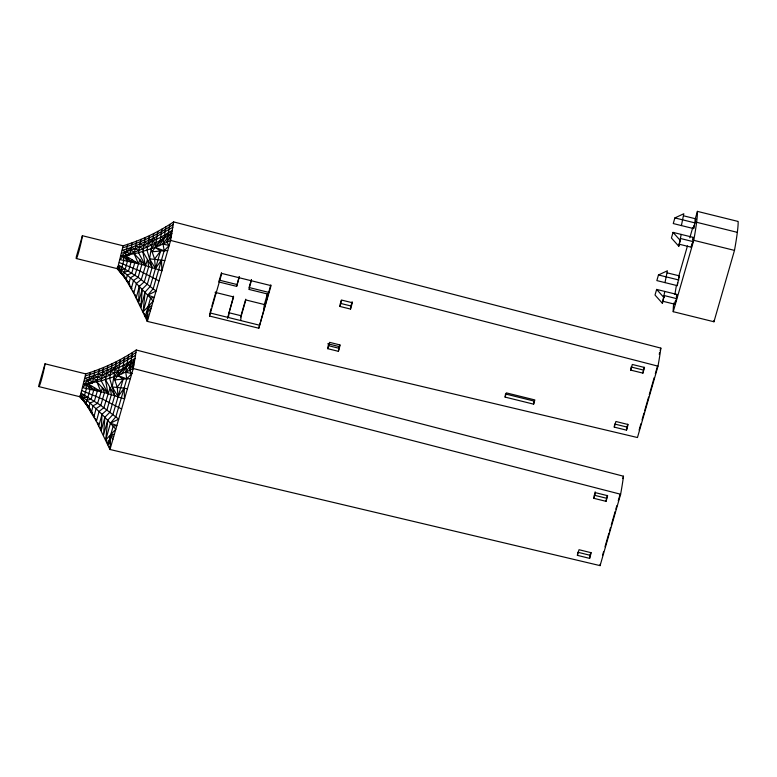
<?xml version="1.0" encoding="UTF-8"?>
<svg xmlns="http://www.w3.org/2000/svg" width="777" height="777" viewBox="0 0 777 777"><rect width="100%" height="100%" fill="white"/><g stroke="black" fill="none" stroke-linecap="round" stroke-linejoin="round"><path stroke-width="1.17" d="M45.027 363.811A12.617 0.835 -76.1 0 1 41.2 380.575A12.617 0.835 -76.1 0 1 38.947 384.936L45.027 363.811L85.752 373.892C103.613 368.405 120.736 360.431 136.257 350L623.484 476.214A103.817 6.896 -76.1 0 1 620.629 494.25L600.097 565.627L109.975 449.485L109.926 446.979M38.967 386.625L79.691 396.697L80.517 395.104L90.006 403.049L102.02 414.316L113.16 426.194L110.781 434.586L109.975 449.485L96.406 421.367L80.517 395.104L85.752 373.892M123.125 245.794L117.89 267.006L133.489 280.497L150.534 298.096L148.145 306.488L147.339 321.396L637.461 437.529L657.993 366.161A103.817 6.896 -76.1 0 0 660.848 348.115L173.621 221.901C158.1 232.333 140.987 240.316 123.125 245.794L82.391 235.722L76.321 256.847A12.617 0.835 -76.1 0 0 78.574 252.486A12.617 0.835 -76.1 0 0 82.391 235.722M100.33 427.233L101.204 430.575L102.02 414.316L106.973 409.848L111.383 394.522L110.111 387.606L103.904 407.614L99.097 411.431L96.406 421.367L95.406 418.414M137.694 299.135L138.568 302.476L139.394 286.218L144.347 281.75L148.757 266.424L147.475 259.518L141.278 279.526L136.461 283.343L133.77 293.269L147.339 321.396L170.629 240.423L173.621 221.901M92.512 412.995L92.444 414.287L93.881 415.112M129.876 284.897L129.808 286.189L131.245 287.024M112.141 363.694L109.654 378.38L114.753 395.551L109.994 412.121L104.895 417.23L103.506 435.246L107.712 420.182L112.956 414.423L123.174 379.127L130.351 378.632M140.006 303.622L140.87 307.148L142.269 289.141L147.358 284.023L152.127 267.453L147.018 250.281L149.505 235.596M105.73 439.957L110.47 423.174L116.861 425.524L113.16 426.194L115.792 429.244L105.73 439.957L107.712 420.182M143.104 311.859L147.834 295.075L154.234 297.436L150.534 298.096L153.166 301.146L143.104 311.859L145.085 292.094L150.32 286.325L160.538 251.029L167.715 250.544M209.518 316.035L221.775 273.436L271.056 285.635L258.799 328.234L209.518 316.035L209.78 313.966M227.486 318.395L233.518 296.173M228.448 317.521L229.05 312.772L233.605 296.931L215.074 292.337M219.269 282.07L236.635 286.363L239.151 276.593M240.666 320.542L241.268 315.792L245.823 299.951L264.355 304.535L263.753 309.285M258.799 328.234L270.784 284.848M266.793 298.727L267.395 293.978L248.863 289.384L251.525 280.138M327.787 348.698L329.613 342.356L340.2 344.978L338.374 351.321L327.787 348.698L328.049 346.629M339.938 306.449L340.336 303.351L350.922 305.973L350.524 309.071L339.938 306.449L341.763 300.116L352.35 302.729L350.524 309.071M338.374 351.321L339.685 345.046M505.118 397.105L505.516 393.997L534.022 401.058L533.634 404.157L505.118 397.105L506.342 392.88L534.848 399.932L533.634 404.157M577.398 555.341L577.787 552.243L590.005 555.273L589.617 558.372L577.398 555.341L579.02 549.718L591.239 552.738L589.617 558.372M593.803 498.31L595.425 492.676L607.643 495.697L606.021 501.33L593.803 498.31L595.172 491.831M614.277 427.127L615.899 421.493L628.117 424.524L626.495 430.157L614.277 427.127L614.539 425.068M606.021 501.33L607.226 495.415M630.681 370.095L632.303 364.462L644.521 367.482L642.9 373.115L630.681 370.095L630.943 368.026M626.495 430.157L627.699 424.232M642.9 373.115L644.104 367.2M676.485 298.601L677.01 294.464L656.643 289.423L655.021 295.056L662.383 303.273L664.267 295.581L676.485 298.601L674.863 304.234L662.645 301.214M662.383 303.273L664.791 291.443M692.89 241.569L693.414 237.432L673.047 232.391L671.425 238.024L678.787 246.241L680.671 238.539L692.89 241.569L691.268 247.203L679.049 244.172M678.787 246.241L681.196 234.411M674.999 303.195L675.262 301.136M664.995 282.605L667.404 270.775L658.469 274.961L656.856 280.594L677.214 285.635L677.612 282.527M677.214 285.635L679.36 275.864L667.142 272.844M691.268 247.203L691.666 244.095M681.4 225.573L683.809 213.743L674.873 217.919L673.261 223.553L693.618 228.593L694.016 225.495M693.618 228.593L695.765 218.832L683.546 215.802M88.918 406.692L88.996 407.498L83.197 400.174L86.461 388.413L85.8 384.159L82.741 387.713L104.487 392.57L124.524 398.883L124.097 388.17L112.209 386.965L116.327 361.645M76.331 258.527L117.065 268.609L126.36 279.399L120.561 272.076L123.825 260.314L123.174 256.07L120.114 259.615L141.851 264.471L161.898 270.784L161.47 260.081L149.572 258.867L153.7 233.547M128.506 354.934L125.709 372.202L126.797 378.855L115.86 416.754L110.47 423.174L118.706 419.124L100.787 405.429L81.177 393.181M132.42 352.505L129.526 370.406L131.808 373.572L126.797 378.855L117.822 375.485L101.204 380.847L83.557 384.547L93.998 375.553L115.608 366.647L135.509 355.332L136.257 350M165.87 226.835L163.073 244.104L164.17 250.757L153.224 288.655L147.834 295.075L156.07 291.025L138.151 277.331L118.541 265.083M169.784 224.417L166.89 242.307L169.172 245.483L164.17 250.757L155.196 247.397L138.568 252.758L120.921 256.449L131.362 247.465L152.972 238.558L172.873 227.234M120.454 359.498L117.822 375.485L114.753 379.866L123.174 379.127L117.22 387.131L118.075 396.62L124.097 388.17L127.438 388.762M124.514 357.265L122.785 368.619L117.822 375.485L123.174 379.127M157.828 231.4L155.196 247.397L152.117 251.767L160.538 251.029L154.584 259.032L155.439 268.531L161.47 260.081L164.811 260.664M161.888 229.166L160.149 240.52L155.196 247.397L160.538 251.029M107.877 365.637L105.458 379.662L107.964 393.521L96.872 381.934L99.194 369.24M145.25 237.548L142.822 251.573L145.328 265.423L134.246 253.836L136.558 241.152M103.564 367.492L101.204 380.847L107.964 393.521M140.928 239.394L138.568 252.758L145.328 265.423M94.765 370.901L92.492 382.906M132.129 242.803L129.856 254.817M90.278 372.445L88.054 383.78L93.784 389.947L97.737 389.685L94.406 401.165L90.006 403.049L88.724 407.954L90.511 410.169M127.651 244.347L125.418 255.682L131.158 261.849L135.101 261.587L131.779 273.067L127.379 274.961L126.088 279.856L133.77 293.269L132.77 290.316M135.509 355.332L133.265 368.512L109.975 449.485L109.372 447.261M88.724 407.954L86.043 403.603L90.142 389.16L85.8 384.159L93.784 389.947L91.152 399.096L86.888 400.349M128.477 282.818L123.407 275.505L127.506 261.062L123.174 256.07L131.158 261.849L128.526 270.998L124.252 272.261M92.172 412.47L91.346 412.364L93.085 405.798L97.62 403.273L102.418 387.723L104.487 392.57L100.787 405.429L96.115 408.595L93.9 416.841L94.736 416.443M92.036 412.257L91.822 411.946M129.293 284.586L129.186 283.848L129.293 284.586L128.71 284.275L130.458 277.71L134.984 275.175L139.782 259.635L141.851 264.471L138.151 277.331L133.489 280.497L131.274 288.743L132.1 288.345M102.02 414.316L98.834 425.942L97.921 422.795M139.394 286.218L136.208 297.853L135.285 294.697M101.204 430.575L104.895 417.23M138.568 302.476L142.269 289.141M140.87 307.148L145.085 292.094M112.879 439.364L110.732 436.014L110.14 436.791L110.548 439.384L109.033 440.656L110.353 442.754L107.886 444.706L110.781 434.586L114.336 434.304M151.709 306.206L148.145 306.488L145.26 316.608L147.717 314.656L146.397 312.558L147.912 311.286L147.513 308.692L148.096 307.915L150.252 311.266M210.237 311.81L211.218 308.411M211.868 306.148L214.471 297.096M214.773 296.037L215.987 291.812M218.842 281.905L221.503 272.649M236.635 286.363L239.306 277.107M240.617 316.987L245.736 299.203M251.369 279.613L249.096 287.529L269.046 292.463M264.355 304.535L267.395 293.978M328.788 343.483L328.176 345.6L338.772 348.213M340.637 302.292L341.239 300.184M350.922 305.973L352.136 301.748M590.005 555.273L590.821 552.457M678.865 275.845L687.47 245.911M689.791 237.849L692.773 227.496M695.094 219.435L697.406 211.373L738.14 221.455A103.817 6.896 -76.1 0 1 734.479 250.408M678.709 278.117L679.36 275.864M695.114 221.086L695.765 218.832M622.814 478.545L623.484 476.214M660.178 350.446L660.848 348.125M676.359 296.717L677.01 294.464M692.763 239.685L693.414 237.432M602.651 555.001L603.564 551.835M605.001 546.823L608.945 533.119M609.605 530.837L610.586 527.408M611.246 525.126L615.19 511.421M615.84 509.139L616.831 505.71M618.249 500.786L620.075 494.444M639.112 430.079L640.928 423.737M642.045 419.862L644.016 413.014M644.677 410.732L648.61 397.028M649.271 394.745L654.195 377.622M655.312 373.747L657.439 366.355M673.222 311.684L693.754 240.316L734.479 250.388L713.956 321.765L673.222 311.684A103.817 6.896 -76.1 0 1 673.746 303.127M131.158 261.849L131.876 259.625M93.784 389.947L94.503 387.713M169.172 245.483L163.073 244.104L172.407 230.225L168.58 232.682L155.196 247.397L166.89 242.307L171.872 233.43C157.605 242.871 141.89 250.068 125.544 255.089M131.808 373.572L125.709 372.202L135.043 358.323L131.216 360.771L117.822 375.485L129.526 370.406L134.508 361.519C120.231 370.969 104.516 378.166 88.17 383.187M159.168 245.804L164.141 238.248L160.684 237.306L139.656 247.193L121.678 253.273M121.804 373.892L126.777 366.346L123.32 365.404L102.282 375.281L84.314 381.371M117.065 268.609L117.89 267.006L121.902 267.006M144.512 242.414L148.271 243.531L152.972 238.558L156.624 239.481M107.148 370.512L110.907 371.629L115.608 366.647L119.25 367.57M173.281 224.456C157.76 234.712 140.647 242.482 122.815 247.766M135.917 352.554C120.386 362.81 103.273 370.58 85.451 375.854M168.58 232.682L160.684 237.306M131.216 360.771L123.32 365.404M171.28 236.83L169.386 237.869L170.629 240.423L657.993 366.161M133.916 364.918L132.012 365.967L133.265 368.512L620.629 494.25M166.89 242.307L170.629 240.423M129.526 370.406L133.265 368.512M120.921 256.449L129.749 254.798M83.557 384.547L92.385 382.896M120.561 272.076L117.385 268.211L125.991 279.254M88.17 405.798L79.575 396.26L88.996 407.498M121.086 269.609L125.233 268.978M83.722 397.707L87.869 397.076M84.538 395.104L80.517 395.104L82.255 399.028L83.304 399.32L86.043 403.603M696.61 222.28L737.334 232.352M674.873 217.919L695.24 222.96M658.469 274.961L678.836 280.002M631.079 366.997L643.298 370.017M219.279 280.147L236.878 284.508M229.05 312.772L241.268 315.792M209.916 312.937L259.197 325.136M327.787 343.755L339.432 346.639M614.675 424.028L626.893 427.049M594.201 495.211L606.419 498.232M152.486 241.55L156.08 242.696L151.146 248.893L154.584 259.032M140.19 244.201L147.698 246.746M115.113 369.648L118.706 370.794L113.772 376.981L117.22 387.131M102.826 372.29L110.334 374.844M148.271 243.531L151.923 244.774M110.907 371.629L114.559 372.863M135.81 245.882L143.405 248.621M98.436 373.98L106.031 376.719M119.299 262.558L139.957 271.018L158.984 280.905M81.935 390.656L102.593 399.116L121.62 409.003M139.034 250.398L131.362 247.465L122.319 250.311L130.099 253.632M101.661 378.486L93.998 375.553L84.955 378.409L92.735 381.73M130.779 250.437L134.596 252.069M93.415 378.535L97.232 380.157M125.418 255.682L138.325 263.558L134.246 253.836M88.054 383.78L100.961 391.657L96.872 381.934M148.145 306.488L150.981 308.741M110.781 434.586L113.607 436.839M123.407 275.505L117.89 267.006L119.619 270.93L120.678 271.222L126.088 279.856M116.948 268.162L125.544 277.71M673.047 232.391L680.409 240.608M656.643 289.423L664.005 297.64M83.197 400.174L80.012 396.309L91.589 411.324M127.846 281.896L126.583 280.06L127.904 281.604M90.53 409.702L89.209 408.158L90.472 409.994M109.916 448.358L109.975 449.485M126.583 280.06L127.768 281.643M149.572 258.867L155.439 268.531M112.209 386.965L118.075 396.62M142.822 251.573L152.127 267.453M105.458 379.662L114.753 395.551M144.299 313.316L145.26 316.608L145.532 314.724L146.435 318.055M106.614 440.306L107.886 444.706M146.736 319.172L147.339 321.396M120.173 271.562L120.28 272.125M82.809 399.66L82.906 400.223M91.113 410.916L91.346 412.364M85.926 403.137L86.014 403.817M600.097 565.627A103.817 6.896 -76.1 0 1 600.087 564.345M659.508 352.777A103.759 6.886 -76.1 0 1 659.294 354.448M697.406 211.373A103.817 6.896 -76.1 0 1 693.754 240.326M674.902 294.541A103.817 6.896 -76.1 0 1 676.272 286.179M713.956 321.765A103.817 6.896 -76.1 0 1 713.937 320.483"/></g></svg>
